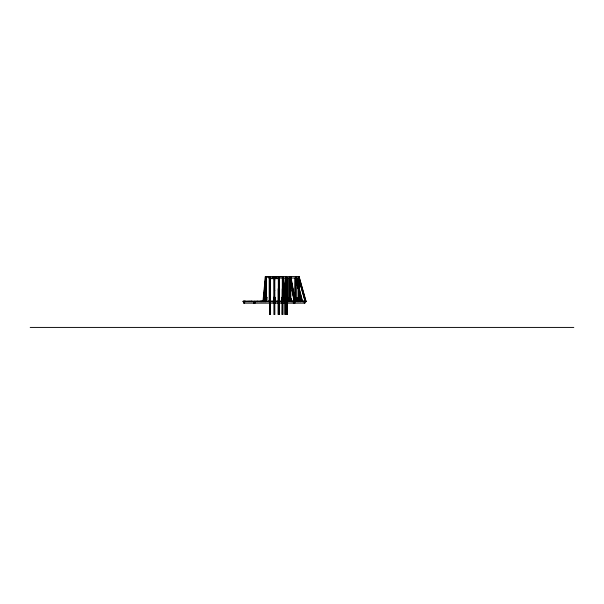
<?xml version="1.0" encoding="UTF-8"?>
<svg xmlns="http://www.w3.org/2000/svg" width="604" height="604" viewBox="0 0 604 604"><rect width="100%" height="100%" fill="white"/><g stroke="black" fill="none" stroke-linecap="round" stroke-linejoin="round"><path stroke-width="0.91" d="M265.352 276.987L268.146 276.987L268.146 276.579L265.352 276.579L262.921 301.668M265.458 279.327L263.253 301.668M263.873 296.692L264.235 293.038M264.499 290.29L264.862 286.636M265.315 282.068L265.496 280.241M263.631 301.26L265.209 285.224M265.337 285.224L263.797 301.668M266.054 278.406L266.228 276.579L266.228 297.53M264.137 301.26L265.458 287.844M266.062 281.721L266.228 279.977M264.831 301.26L264.794 301.668L265.669 297.304L264.431 301.668L264.416 301.26M266.507 297.538L266.93 297.304L266.44 301.668L266.44 301.26M266.062 301.668L266.93 299.184M266.583 299.048L266.93 297.304M299.222 276.579L268.825 276.579L268.825 278.059L273.922 278.059M272.381 276.987L274.843 276.987M289.527 276.987L290.856 276.987M298.225 276.987L299.154 276.579M274.586 278.059L298.995 278.059M269.543 278.255L274.148 278.255M274.586 278.255L279.191 278.255M269.543 278.459L274.148 278.459M274.586 278.459L279.191 278.459M269.543 278.663L274.148 278.663M274.586 278.663L279.191 278.663M274.435 279.977L274.843 279.977M296.126 279.977L298.074 286.968M299.063 279.977L305.126 301.26M269.527 288.788L270.547 288.788L270.547 314.541L269.527 314.541L269.527 277.916M279.214 288.788L278.195 288.788L278.195 314.541L279.214 314.541L279.199 277.916L279.078 314.541M282.287 288.788L282.03 314.541L283.004 314.541L283.004 302.581M285.752 288.788L284.937 288.788L284.937 314.541L285.752 314.541L285.745 277.916M286.575 288.788L287.134 288.788M264.318 290.464L264.695 290.464M264.816 290.464L265.201 290.464M274.435 290.464L274.843 290.464M283.918 290.464L283.54 290.464L284.695 301.668L284.756 301.26M284.046 290.464L284.424 290.464M292.079 290.464L294.382 301.26M298.746 290.464L301.638 301.26M273.899 297.304L273.499 297.304L273.499 303.14L273.529 301.668M274.843 297.304L275.243 297.304L275.25 303.14M281.811 297.304L282.34 300.014M290.139 301.668L289.218 299.184L289.218 297.304L291.173 301.668M295.046 297.304L295.046 299.184M297.893 301.668L295.515 297.304L297.281 300.837M273.499 299.184L273.899 299.184M296.957 301.668L295.515 299.184L296.753 301.668L296.723 301.26M300.543 301.668C297.553 294.744 296.745 297.613 299.244 301.26M306.152 301.26L243.027 301.26L243.027 301.668L306.152 301.668L299.063 276.579M30.2 327.421L573.8 327.421M298.821 298.225L300.777 301.668M298.64 298.029L300.709 301.668M297.998 299.184L299.41 301.668M290.947 298.361L292.177 301.668L292.208 301.26M290.569 298.18L291.868 301.668L291.913 301.26M289.218 297.304L290.841 301.668M289.784 299.878L290.26 301.668M299.403 280.845L305.148 301.668M296.556 277.493L298.149 283.895M298.61 285.722L302.483 301.26M297.493 282.068L296.353 277.493L296.33 301.26M298.565 286.636L302.279 301.26M296.768 280.241L297.228 282.068M298.595 287.549L299.508 291.204M299.962 293.038L301.328 298.519M298.089 287.844L296.564 281.721L298.021 287.844M298.965 291.37L301.434 301.26M298.904 291.37L301.366 301.26M296.292 281.721L298.036 288.72M298.701 291.37L301.169 301.26M283.616 298.18L284.31 301.668L284.341 301.26M283.586 299.878L283.94 301.668L283.918 301.26M281.811 299.184L282.294 301.668M295.424 301.26L290.856 276.579L290.856 279.977L290.131 279.977L294.072 301.26M295.114 301.26L290.547 276.579L290.532 301.26M295.009 301.26L290.441 276.579L290.388 301.668M290.547 279.977L291.513 285.224M291.838 286.968L292.162 288.72M292.487 290.464L294.488 301.26M290.441 279.977L291.415 285.224M291.74 286.968L292.064 288.72M283.57 278.406L285.194 294.865M283.563 281.721L285.398 300.362M283.555 282.068L283.82 284.809M284.182 288.463L284.635 293.038M285.08 297.606L285.262 299.433M284.144 289.376L284.507 293.038M284.96 297.606L285.133 299.433M283.789 287.844L285.111 301.26M283.661 287.844L284.982 301.26M305.994 301.668L298.988 276.579L298.988 301.26M305.707 301.26L305.707 301.668M305.541 301.26L305.518 301.668M305.36 301.26L305.36 301.668M305.337 301.26L305.337 301.668M304.982 301.26L305.005 303.14L243.752 303.14L243.774 301.26M304.96 301.26L304.96 301.668M304.801 301.668L304.778 301.26L304.612 303.14M304.59 301.26L304.59 301.668M304.401 301.26L304.424 301.668M304.242 301.26L304.303 303.14M304.22 301.26L304.167 301.668M304.054 301.26L304.031 301.668M303.865 301.26L303.842 301.668M303.631 301.26L303.661 301.668M303.472 301.26L303.495 301.668M303.306 301.26L303.284 301.668M303.163 301.26L303.125 301.668M302.936 301.26L302.936 301.668M302.627 301.26L302.627 301.668M302.559 301.26L302.483 301.668M302.091 301.26L302.091 301.668M302.023 301.26L302.023 301.668M301.487 301.26L301.555 301.668M301.019 301.26L300.951 301.668M300.482 301.26L300.482 301.668M300.414 301.26L300.414 301.668M299.946 301.26L300.029 301.668M299.878 301.26L299.878 301.668M299.403 301.26L299.342 301.668M299.154 280.717L299.078 300.331M298.92 276.579L298.92 278.059M298.867 301.26L298.867 301.668M298.806 301.26L298.806 301.668M298.331 301.26L298.331 301.668M298.263 301.26L298.263 301.668M298.066 277.916L298.066 301.668M297.727 301.26L297.795 301.668M297.372 301.26L297.372 301.668M297.259 301.26L297.191 301.668M296.33 276.579L296.33 276.987M295.854 276.579L295.854 276.987M295.718 297.304L295.718 299.184M295.515 277.916L295.515 301.668M295.311 301.26L295.311 277.916L295.258 300.331M295.054 277.916L295.054 299.395M294.941 301.668L294.941 303.14M294.699 301.668L290.131 276.579L290.131 301.26M294.593 301.668L294.593 303.14M294.375 301.668L294.284 301.26L294.276 301.668M293.552 301.26L293.552 301.668M293.453 301.26L293.491 303.14M293.355 301.668L293.355 303.14M292.729 301.26L292.729 301.668M292.63 301.26L292.63 301.668M292.283 301.26L292.283 301.668M291.808 301.26L291.868 301.668M291.581 301.26L291.581 301.668M291.483 276.579L291.483 276.987M291.4 301.26L291.4 301.668M291.271 301.26L291.271 301.668M291.158 276.579L291.158 278.059M291.015 276.579L291.015 276.987M290.841 283.518L290.841 301.26M289.837 276.579L289.837 278.059M289.527 277.916L289.505 301.668M289.392 301.26L289.384 301.668L289.256 301.26M289.15 301.26L289.165 301.668M288.621 301.26L288.621 301.668M288.516 301.26L288.493 301.668L288.372 301.26M288.055 277.916L288.055 301.668M287.897 277.916L287.897 301.668M287.738 301.26L287.738 301.668M287.625 301.26L287.617 301.668M287.368 301.26L287.383 301.668M287.24 301.26L287.24 301.668M287.134 302.581L287.134 314.541L286.575 314.541L286.56 277.916M286.976 277.916L286.968 314.541M286.847 301.26L286.847 301.668M286.734 302.581L286.734 314.541M286.56 276.579L286.56 276.987M286.424 301.668L286.372 301.26L286.228 301.668M286.1 276.579L286.1 276.987M286.1 277.916L286.1 289.12M285.609 301.668L285.549 277.916M285.405 288.788L285.405 314.541M285.284 277.916L285.284 314.541M284.212 301.26L284.227 301.668M284.159 301.26L284.159 301.668M283.827 301.26L283.827 301.668M283.608 277.916L283.608 301.668M283.389 276.579L283.389 276.987M283.442 301.26L283.374 301.668M283.299 277.916L283.329 301.668M283.208 301.26L283.208 301.668M282.906 277.916L282.906 301.668M282.506 276.579L282.506 276.987M282.491 301.26L282.491 301.668M282.34 301.26L282.362 301.668M282.302 277.916L282.287 314.541M282.196 301.26L282.189 301.668M281.479 276.579L281.479 276.987M281.464 301.668L281.464 301.26L281.366 301.668M281.283 301.26L281.268 301.668M281.185 301.26L281.185 301.668M280.596 276.579L280.596 276.987M280.641 301.26L280.641 301.668M280.543 301.26L280.543 301.668M280.362 301.668L280.18 301.26M279.939 301.26L279.939 301.668M279.826 301.26L279.826 301.668M279.524 276.579L279.524 276.987M279.524 277.916L279.524 301.668M279.35 301.26L279.35 301.668M279.033 277.916L279.033 289.12M278.822 277.916L278.822 301.26M278.708 301.26L278.708 277.916L278.655 301.668M278.655 276.579L278.655 276.987M278.331 277.916L278.331 314.541M278.051 301.26L278.165 301.668M277.334 301.26L277.334 301.668M277.213 301.26L277.281 301.668M277.108 301.26L277.108 301.668M276.964 276.579L276.964 276.987M276.979 301.26L276.979 301.668M276.806 276.579L276.798 276.987M276.345 276.579L276.368 276.987M276.33 301.26L276.33 301.668M276.202 301.26L276.202 301.668M276.036 301.26L276.036 301.668M275.907 301.26L275.907 301.668M275.666 276.579L275.658 276.987M275.356 276.579L275.356 278.059M275.311 301.26L275.318 301.668M275.243 276.579L275.243 278.059M275.114 301.668L275.114 303.14M274.797 276.579L274.843 314.541L273.899 314.541L273.914 276.579M274.435 276.579L274.427 301.668M274.299 276.579L274.382 301.668M273.891 301.26L273.891 301.668M273.755 301.26L273.755 301.668M273.514 276.579L273.514 278.059M273.348 301.668L273.363 303.14M273.053 276.579L273.053 278.059M272.819 301.26L272.819 301.668M272.676 276.579L272.676 278.059M272.683 301.26L272.683 301.668M272.555 301.26L272.555 301.668M272.427 301.26L272.427 301.668M271.747 301.26L271.747 301.668M271.611 301.26L271.543 301.668M271.475 301.26L271.415 301.668M270.675 301.26L270.675 301.668M270.388 277.916L270.403 314.541M270.071 276.579L270.071 276.987M270.011 277.916L270.011 289.12M269.905 277.916L269.905 289.12M269.663 288.788L269.663 314.541M269.459 301.26L269.467 301.668M269.203 276.579L269.203 276.987M269.203 277.916L269.203 301.668M268.901 301.26L268.901 301.668M268.788 301.26L268.788 301.668M268.523 301.26L268.576 301.668M268.38 301.26L268.448 301.668M268.184 301.26L268.184 301.668M268.085 301.26L268.085 301.668M267.512 301.26L267.564 301.668M267.451 301.26L267.361 301.668L267.262 301.26M267.262 276.579L267.262 276.987M266.553 276.987L266.538 301.668M266.266 301.26L266.266 301.668M266.175 276.987L266.175 301.26M266.062 276.987L266.062 301.26M265.722 301.26L265.722 301.668M265.684 276.987L265.669 301.668M265.549 301.26L265.549 301.668M265.352 276.579L265.382 301.668M265.292 297.304L265.669 299.184L265.179 301.668L265.156 301.26M265.299 301.26L265.299 301.668M265.058 301.26L265.058 301.668M264.899 301.26L264.899 301.668M264.59 301.26L264.59 301.668M264.544 301.26L264.522 301.668M263.971 301.26L263.986 301.668M263.533 301.26L263.51 301.668M263.404 301.26L263.404 301.668M263.133 301.26L263.155 301.668M262.974 301.26L262.974 301.668M262.529 301.26L262.529 301.668M262.37 301.26L262.4 301.668M262.317 301.668L262.212 301.26L262.151 301.668M261.94 301.26L262.008 301.668M261.902 301.26L261.834 301.668L261.781 301.26M261.57 301.26L261.592 301.668M261.517 301.26L261.517 301.668M261.389 301.26L261.389 301.668M261.222 301.26L261.2 301.668M261.132 301.26L261.117 301.668M261.011 301.26L261.034 301.668M260.928 301.26L260.928 301.668M260.679 301.26L260.679 301.668M260.505 301.26L260.52 301.668M260.384 301.26L260.384 301.668M260.256 301.26L260.211 301.668M260.105 301.26L260.105 301.668M259.388 301.26L259.373 301.668M259.282 301.26L259.229 301.668M258.565 301.26L258.565 301.668M258.489 301.26L258.459 301.668M258.369 301.26L258.369 301.668M257.742 301.26L257.742 301.668M257.636 301.26L257.546 301.668M257.485 301.26L257.485 301.668M257.357 301.26L257.357 301.668M257.161 301.26L257.168 301.668M256.519 301.26L256.511 301.668M256.096 301.26L256.096 301.668M255.998 301.26L255.998 301.668M255.273 301.26L255.273 301.668M255.175 301.26L255.152 303.14M254.458 301.26L254.465 301.668M254.352 301.26L254.352 301.668M254.141 301.26L254.141 301.668M254.08 301.26L254.095 303.14M253.748 301.668L253.748 303.14M253.529 301.26L253.635 301.668M252.812 301.26L252.812 301.668M252.706 301.26L252.706 301.668M252.027 301.26L252.027 301.668L251.883 301.26M251.551 301.26L251.551 301.668L251.37 301.26M251.362 301.26L251.362 301.668M251.166 301.26L251.166 301.668M251.015 301.26L251.06 301.668M250.954 301.26L250.954 301.668M250.411 301.26L250.479 301.668M250.237 301.26L250.343 301.668M249.943 301.26L249.875 301.668M249.52 301.26L249.52 301.668M249.422 301.26L249.407 301.668M249.339 301.26L249.339 301.668M248.871 301.26L248.871 301.668M248.803 301.26L248.803 301.668M248.697 301.26L248.697 301.668M248.335 301.26L248.267 301.668M247.731 301.26L247.799 301.668M247.262 301.26L247.262 301.668M247.195 301.26L247.195 301.668M246.19 301.26L246.122 301.668M245.798 301.26L245.798 301.668M245.639 301.26L245.617 301.668M245.428 301.26L245.451 301.668M245.239 301.26L245.262 301.668M244.869 301.26L244.892 301.668M244.703 301.26L244.703 301.668L244.582 301.26M244.499 301.26L244.514 301.668M244.144 301.26L244.144 303.14M244.046 301.26L244.039 303.14M243.941 301.26L243.941 301.668M243.404 301.26L243.382 301.668M243.216 301.26L243.193 301.668M288.244 301.668L288.244 301.26L288.221 301.668M287.134 289.12L287.134 277.916L287.043 289.12M286.356 289.12L286.356 277.916L286.304 289.12M259.569 301.668L259.577 301.26L259.501 301.668M256.919 301.668L256.919 301.26L256.851 301.668M246.726 301.668L246.726 301.26L246.659 301.668M245.118 301.668L245.081 301.26L245.058 301.668M244.333 301.668L244.333 301.26L244.31 301.668M243.586 301.668L243.586 301.26L243.563 301.668"/></g></svg>
